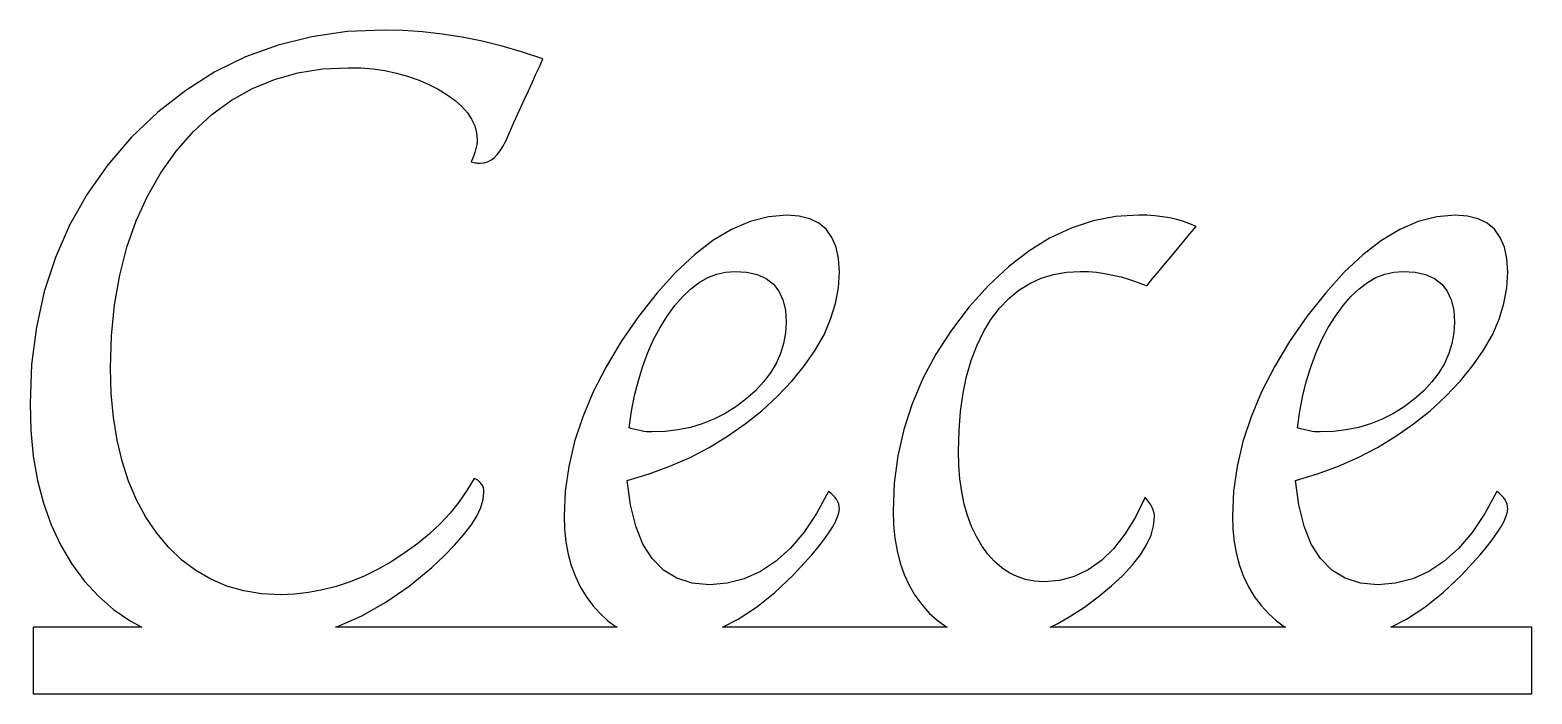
# Model space of a CAD drawing. Extents: x 0.2 to 81.8, y -2.2 to 33.9.
import ezdxf

# ---------------------------------------------------------------- set-up
doc = ezdxf.new("R2010")
doc.units = 0
doc.layers.add('Layer_1', color=7, linetype='CONTINUOUS')

msp = doc.modelspace()

# ---------------------------------------------------------------- linework, layer by layer
at = {"layer": 'Layer_1', "color": 7}
for points in [[(19.438056, 33.932847), (17.436042, 33.844653), (15.513403, 33.57125), (13.678958, 33.112639), (11.915069, 32.477639), (10.248194, 31.657431), (8.660694, 30.652014), (7.152569, 29.470209), (5.723819, 28.103195), (4.427361, 26.603889), (3.307292, 25.00757), (2.354792, 23.331875), (1.57868, 21.567986), (0.978958, 19.715903), (0.546805, 17.775625), (0.282222, 15.747153), (0.202847, 13.639306), (0.246944, 12.166458), (0.379236, 10.764167), (0.608542, 9.45007), (0.934861, 8.206528), (1.349375, 7.033542), (1.852083, 5.94875), (2.451805, 4.934514), (3.139722, 3.990833), (3.915833, 3.152986), (4.744861, 2.429792), (5.644444, 1.812431), (6.279444, 1.468472), (0.379236, 1.468472), (0.379236, 1.018681), (0.379236, 0.568889), (0.379236, 0.110278), (0.379236, -0.339514), (0.379236, -0.798125), (0.379236, -1.247917), (0.379236, -1.706528), (0.379236, -2.156319), (10.556875, -2.156319), (20.734514, -2.156319), (30.920972, -2.156319), (41.098611, -2.156319), (51.27625, -2.156319), (61.453889, -2.156319), (71.640347, -2.156319), (81.817986, -2.156319), (81.817986, -1.706528), (81.817986, -1.247917), (81.817986, -0.798125), (81.817986, -0.339514), (81.817986, 0.110278), (81.817986, 0.568889), (81.817986, 1.018681), (81.817986, 1.468472), (74.153889, 1.468472), (75.000556, 1.909445), (75.997153, 2.562083), (76.99375, 3.364653), (77.990348, 4.308333), (78.995764, 5.401945), (79.348542, 5.825278), (79.657223, 6.222153), (79.912986, 6.58375), (80.124653, 6.91007), (80.292223, 7.201111), (80.406875, 7.465695), (80.477431, 7.695), (80.503889, 7.897847), (80.49507, 8.030139), (80.468611, 8.162431), (80.424514, 8.285903), (80.353959, 8.400556), (80.274584, 8.515208), (80.16875, 8.629861), (80.054098, 8.735695), (79.912986, 8.841528), (79.260348, 7.650903), (78.563611, 6.627847), (77.822778, 5.754722), (77.037847, 5.049167), (76.20882, 4.493542), (75.335695, 4.096667), (74.409653, 3.858542), (73.448334, 3.779167), (72.504653, 3.867361), (71.666806, 4.131945), (70.943611, 4.581736), (70.32625, 5.199097), (69.823542, 5.992847), (69.435486, 6.971806), (69.153264, 8.118333), (68.976875, 9.45007), (70.158681, 9.802847), (71.296389, 10.217361), (72.381181, 10.702431), (73.430695, 11.240417), (74.427292, 11.848958), (75.379792, 12.519236), (76.279375, 13.242431), (77.143681, 14.036181), (77.928611, 14.865208), (78.607709, 15.694236), (79.189792, 16.532083), (79.666042, 17.369931), (80.027639, 18.216597), (80.292223, 19.072084), (80.450973, 19.92757), (80.503889, 20.783056), (80.459792, 21.50625), (80.3275, 22.132431), (80.098195, 22.661597), (79.789514, 23.10257), (79.38382, 23.437709), (78.889931, 23.675834), (78.307848, 23.816945), (77.63757, 23.869861), (76.640972, 23.781667), (75.635556, 23.525903), (74.638959, 23.09375), (73.633542, 22.494028), (72.628125, 21.717917), (71.613889, 20.774236), (70.608472, 19.654167), (69.585417, 18.366528), (68.641736, 16.999514), (67.821528, 15.6325), (67.124792, 14.274306), (66.551528, 12.916111), (66.110556, 11.557917), (65.793056, 10.208542), (65.607847, 8.859167), (65.546111, 7.518611), (65.56375, 6.795417), (65.643125, 6.1075), (65.757778, 5.446042), (65.934167, 4.819861), (66.145834, 4.228958), (66.419236, 3.673333), (66.727917, 3.144167), (67.098334, 2.650278), (67.495209, 2.209306), (67.927361, 1.82125), (68.377153, 1.494931), (68.42125, 1.468472), (61.453889, 1.468472), (55.633056, 1.468472), (56.04757, 1.67132), (56.761945, 2.085833), (57.502778, 2.562083), (58.252431, 3.126528), (58.966806, 3.717431), (59.592986, 4.290695), (60.113334, 4.855139), (60.545486, 5.410764), (60.880625, 5.94875), (61.11875, 6.469097), (61.259861, 6.980625), (61.312778, 7.474514), (61.303959, 7.597986), (61.2775, 7.721458), (61.233403, 7.85375), (61.180486, 7.986042), (61.109931, 8.118333), (61.021736, 8.250625), (60.915903, 8.391736), (60.792431, 8.532847), (60.272084, 7.456875), (59.69882, 6.522014), (59.081459, 5.737083), (58.42, 5.093264), (57.705625, 4.590556), (56.947153, 4.228958), (56.144583, 4.017292), (55.289097, 3.946736), (54.786389, 3.973195), (54.30132, 4.070208), (53.842708, 4.220139), (53.410556, 4.431806), (53.004861, 4.705208), (52.616806, 5.040347), (52.255208, 5.437222), (51.92007, 5.895833), (51.629028, 6.407361), (51.364445, 6.954167), (51.152778, 7.53625), (50.96757, 8.162431), (50.835278, 8.823889), (50.729445, 9.529445), (50.676528, 10.270278), (50.65007, 11.046389), (50.685347, 12.157639), (50.764722, 13.198333), (50.905833, 14.186111), (51.091042, 15.103333), (51.346806, 15.967639), (51.646667, 16.770208), (52.008264, 17.519861), (52.413958, 18.198959), (52.881389, 18.8075), (53.392917, 19.345486), (53.939722, 19.786459), (54.530625, 20.156875), (55.156806, 20.447917), (55.827083, 20.650764), (56.532639, 20.774236), (57.291111, 20.809514), (57.714445, 20.800695), (58.155417, 20.765417), (58.596389, 20.703681), (59.046181, 20.615486), (59.495972, 20.509653), (59.954584, 20.377361), (60.422014, 20.218611), (60.889445, 20.033403), (61.224584, 20.439097), (61.559722, 20.835972), (61.894861, 21.241667), (62.23, 21.647361), (62.565139, 22.044236), (62.900278, 22.449931), (63.235417, 22.855625), (63.570556, 23.26132), (63.235417, 23.402431), (62.882639, 23.525903), (62.521042, 23.631736), (62.141806, 23.719931), (61.736111, 23.781667), (61.321597, 23.834584), (60.889445, 23.861042), (60.439653, 23.869861), (59.187292, 23.790486), (57.970209, 23.561181), (56.770764, 23.164306), (55.606597, 22.62632), (54.477708, 21.920764), (53.366458, 21.065278), (52.290486, 20.051042), (51.240972, 18.878056), (50.270833, 17.616875), (49.432986, 16.320417), (48.718611, 14.988681), (48.136528, 13.621667), (47.686736, 12.219375), (47.360417, 10.781806), (47.166389, 9.308958), (47.104653, 7.800833), (47.122292, 7.042361), (47.201667, 6.310347), (47.31632, 5.622431), (47.492708, 4.960972), (47.704375, 4.343611), (47.977778, 3.761528), (48.286458, 3.214722), (48.656875, 2.703195), (49.06257, 2.244583), (49.494722, 1.847708), (49.962153, 1.51257), (50.032708, 1.468472), (41.098611, 1.468472), (37.835417, 1.468472), (38.682083, 1.909445), (39.678681, 2.562083), (40.675278, 3.364653), (41.671875, 4.308333), (42.677292, 5.401945), (43.03007, 5.825278), (43.33875, 6.222153), (43.594514, 6.58375), (43.806181, 6.91007), (43.97375, 7.201111), (44.088403, 7.465695), (44.158958, 7.695), (44.185417, 7.897847), (44.176597, 8.030139), (44.150139, 8.162431), (44.106042, 8.285903), (44.035486, 8.400556), (43.956111, 8.515208), (43.850278, 8.629861), (43.735625, 8.735695), (43.594514, 8.841528), (42.941875, 7.650903), (42.245139, 6.627847), (41.504306, 5.754722), (40.719375, 5.049167), (39.890347, 4.493542), (39.017222, 4.096667), (38.091181, 3.858542), (37.129861, 3.779167), (36.186181, 3.867361), (35.348333, 4.131945), (34.625139, 4.581736), (34.007778, 5.199097), (33.505069, 5.992847), (33.117014, 6.971806), (32.834792, 8.118333), (32.658403, 9.45007), (33.840208, 9.802847), (34.977917, 10.217361), (36.071528, 10.702431), (37.112222, 11.240417), (38.10882, 11.848958), (39.06132, 12.519236), (39.960903, 13.242431), (40.825208, 14.036181), (41.610139, 14.865208), (42.289236, 15.694236), (42.87132, 16.532083), (43.34757, 17.369931), (43.709167, 18.216597), (43.97375, 19.072084), (44.1325, 19.92757), (44.185417, 20.783056), (44.14132, 21.50625), (44.009028, 22.132431), (43.779722, 22.661597), (43.471042, 23.10257), (43.065347, 23.437709), (42.571458, 23.675834), (41.989375, 23.816945), (41.319097, 23.869861), (40.3225, 23.781667), (39.325903, 23.525903), (38.320486, 23.09375), (37.31507, 22.494028), (36.309653, 21.717917), (35.304236, 20.774236), (34.29, 19.654167), (33.266944, 18.366528), (32.323264, 16.999514), (31.503056, 15.6325), (30.806319, 14.274306), (30.233056, 12.916111), (29.792083, 11.557917), (29.474583, 10.208542), (29.289375, 8.859167), (29.227639, 7.518611), (29.245278, 6.795417), (29.324653, 6.1075), (29.439306, 5.446042), (29.615694, 4.819861), (29.836181, 4.228958), (30.100764, 3.673333), (30.418264, 3.144167), (30.779861, 2.650278), (31.176736, 2.209306), (31.608889, 1.82125), (32.058681, 1.494931), (32.102778, 1.468472), (30.920972, 1.468472), (20.734514, 1.468472), (16.809861, 1.468472), (16.880417, 1.494931), (18.229792, 2.094653), (19.535069, 2.835486), (20.805069, 3.708611), (22.030972, 4.722847), (22.692431, 5.340208), (23.274514, 5.931111), (23.759583, 6.486736), (24.165278, 7.015903), (24.473958, 7.509792), (24.694444, 7.977222), (24.826736, 8.409375), (24.870833, 8.81507), (24.862014, 8.938542), (24.844375, 9.044375), (24.800278, 9.150208), (24.738542, 9.247222), (24.659167, 9.344236), (24.570972, 9.423611), (24.456319, 9.502986), (24.332847, 9.564722), (23.944792, 8.912083), (23.512639, 8.277083), (23.027569, 7.677361), (22.498403, 7.095278), (21.916319, 6.548472), (21.281319, 6.019306), (20.593403, 5.525417), (19.861389, 5.049167), (19.111736, 4.625833), (18.353264, 4.255417), (17.603611, 3.946736), (16.845139, 3.690972), (16.086667, 3.496945), (15.337014, 3.355833), (14.578542, 3.267639), (13.820069, 3.241181), (12.788194, 3.294097), (11.818055, 3.452847), (10.900833, 3.708611), (10.027708, 4.079028), (9.216319, 4.546458), (8.457847, 5.119722), (7.743472, 5.79882), (7.090833, 6.58375), (6.49993, 7.448056), (5.988403, 8.391736), (5.55625, 9.405972), (5.203472, 10.490764), (4.930069, 11.646111), (4.736042, 12.872014), (4.612569, 14.168472), (4.577292, 15.544306), (4.630208, 17.317014), (4.797778, 19.001528), (5.08, 20.606667), (5.468055, 22.123611), (5.970764, 23.561181), (6.588125, 24.910556), (7.311319, 26.171736), (8.149167, 27.353542), (9.084028, 28.411875), (10.080625, 29.337917), (11.147778, 30.114028), (12.285486, 30.757847), (13.48493, 31.251736), (14.75493, 31.604514), (16.086667, 31.816181), (17.488958, 31.886736), (18.176875, 31.869097), (18.847153, 31.816181), (19.490972, 31.727986), (20.108333, 31.595695), (20.708056, 31.428125), (21.290139, 31.225278), (21.845764, 30.987153), (22.38375, 30.71375), (22.877639, 30.413889), (23.309792, 30.096389), (23.671389, 29.778889), (23.97125, 29.434931), (24.200556, 29.090972), (24.368125, 28.720556), (24.465139, 28.350139), (24.500417, 27.962084), (24.491597, 27.838611), (24.473958, 27.70632), (24.4475, 27.574028), (24.412222, 27.424097), (24.368125, 27.274167), (24.315208, 27.106597), (24.244653, 26.939028), (24.165278, 26.762639), (24.244653, 26.745), (24.324028, 26.727361), (24.394583, 26.718542), (24.456319, 26.709722), (24.518056, 26.700903), (24.570972, 26.692084), (24.615069, 26.692084), (24.659167, 26.692084), (24.862014, 26.709722), (25.056042, 26.762639), (25.24125, 26.859653), (25.417639, 26.991945), (25.594028, 27.159514), (25.752778, 27.362361), (25.902708, 27.609306), (26.052639, 27.891528), (26.105556, 28.015), (26.158472, 28.147292), (26.220208, 28.270764), (26.273125, 28.394236), (26.326042, 28.526528), (26.387778, 28.65), (26.440694, 28.773472), (26.493611, 28.905764), (26.696458, 29.337917), (26.890486, 29.77007), (27.084514, 30.202222), (27.287361, 30.634375), (27.481389, 31.066528), (27.675417, 31.498681), (27.878264, 31.930834), (28.072292, 32.362986), (26.961042, 32.733403), (25.858611, 33.050903), (24.765, 33.324306), (23.680208, 33.544792), (22.604236, 33.712361), (21.537083, 33.835834), (20.487569, 33.915209), (19.438056, 33.932847), (19.438056, 33.932847)], [(38.496875, 20.809514), (39.149514, 20.765417), (39.713958, 20.641945), (40.199028, 20.421459), (40.595903, 20.121597), (40.895764, 19.733542), (41.11625, 19.266111), (41.248542, 18.701667), (41.292639, 18.057847), (41.257361, 17.466945), (41.151528, 16.893681), (40.983958, 16.346875), (40.745833, 15.808889), (40.437153, 15.297361), (40.057917, 14.803472), (39.616945, 14.327222), (39.105417, 13.868611), (38.549792, 13.454097), (37.967708, 13.0925), (37.359167, 12.78382), (36.732986, 12.528056), (36.089167, 12.334028), (35.410069, 12.192917), (34.722153, 12.113542), (33.998958, 12.087083), (33.857847, 12.087083), (33.707917, 12.095903), (33.557986, 12.113542), (33.408056, 12.14), (33.249306, 12.175278), (33.090556, 12.219375), (32.922986, 12.263472), (32.755417, 12.316389), (32.887708, 13.215972), (33.046458, 14.071458), (33.258125, 14.891667), (33.49625, 15.667778), (33.769653, 16.408611), (34.087153, 17.105347), (34.439931, 17.766806), (34.819167, 18.384167), (35.2425, 18.957431), (35.674653, 19.45132), (36.115625, 19.865834), (36.565417, 20.200972), (37.032847, 20.474375), (37.509097, 20.659584), (37.994167, 20.774236), (38.496875, 20.809514), (38.496875, 20.809514)], [(74.806528, 20.809514), (75.467986, 20.765417), (76.032431, 20.641945), (76.5175, 20.421459), (76.914375, 20.121597), (77.214236, 19.733542), (77.434722, 19.266111), (77.567014, 18.701667), (77.611111, 18.057847), (77.575834, 17.466945), (77.47, 16.893681), (77.302431, 16.346875), (77.064306, 15.808889), (76.755625, 15.297361), (76.376389, 14.803472), (75.935417, 14.327222), (75.423889, 13.868611), (74.868264, 13.454097), (74.286181, 13.0925), (73.677639, 12.78382), (73.051459, 12.528056), (72.39882, 12.334028), (71.728542, 12.192917), (71.031806, 12.113542), (70.317431, 12.087083), (70.17632, 12.087083), (70.026389, 12.095903), (69.876459, 12.113542), (69.726528, 12.14), (69.567778, 12.175278), (69.409028, 12.219375), (69.241459, 12.263472), (69.073889, 12.316389), (69.197361, 13.215972), (69.364931, 14.071458), (69.567778, 14.891667), (69.814722, 15.667778), (70.088125, 16.408611), (70.405625, 17.105347), (70.749584, 17.766806), (71.137639, 18.384167), (71.560972, 18.957431), (71.984306, 19.45132), (72.425278, 19.865834), (72.883889, 20.200972), (73.3425, 20.474375), (73.81875, 20.659584), (74.312639, 20.774236), (74.806528, 20.809514), (74.806528, 20.809514)]]:
    msp.add_lwpolyline(points, dxfattribs=at)

doc.saveas('drawing.dxf')
